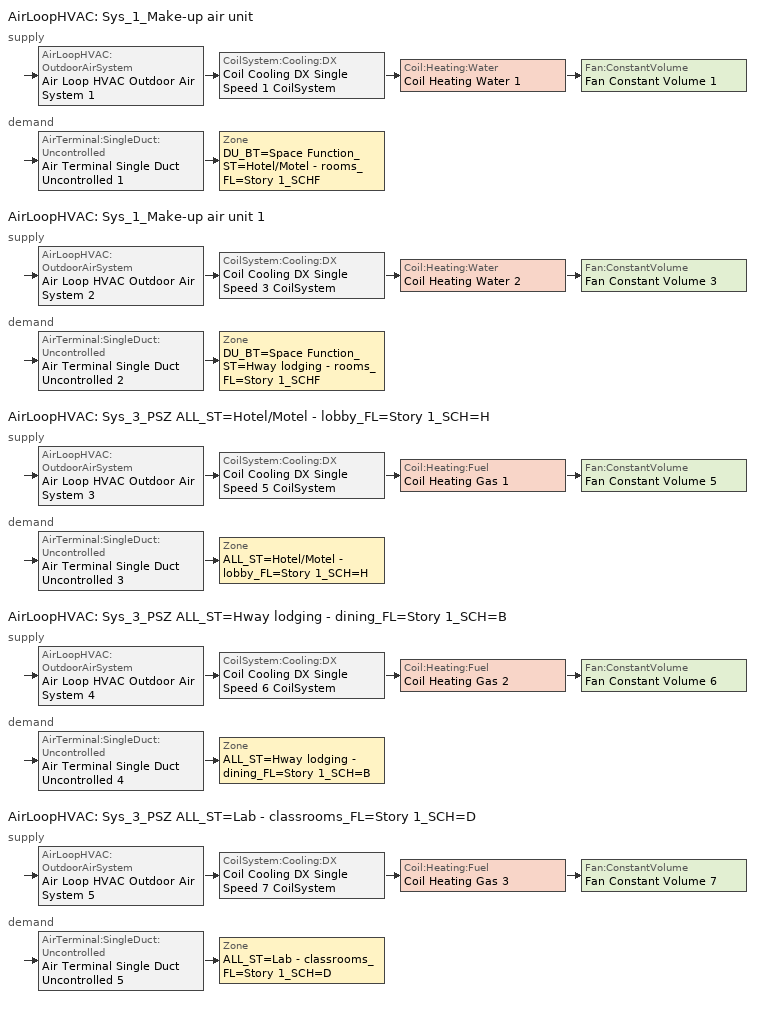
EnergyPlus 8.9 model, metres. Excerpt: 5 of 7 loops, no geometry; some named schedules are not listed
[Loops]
AirLoopHVAC 'Sys_1_Make-up air unit'
 supply: AirLoopHVAC:OutdoorAirSystem 'Air Loop HVAC Outdoor Air System 1' > CoilSystem:Cooling:DX 'Coil Cooling DX Single Speed 1 CoilSystem' > Coil:Heating:Water 'Coil Heating Water 1' > Fan:ConstantVolume 'Fan Constant Volume 1'
 demand: AirTerminal:SingleDuct:Uncontrolled 'Air Terminal Single Duct Uncontrolled 1' > Zone 'DU_BT=Space Function_ST=Hotel/Motel - rooms_FL=Story 1_SCHF'
AirLoopHVAC 'Sys_1_Make-up air unit 1'
 supply: AirLoopHVAC:OutdoorAirSystem 'Air Loop HVAC Outdoor Air System 2' > CoilSystem:Cooling:DX 'Coil Cooling DX Single Speed 3 CoilSystem' > Coil:Heating:Water 'Coil Heating Water 2' > Fan:ConstantVolume 'Fan Constant Volume 3'
 demand: AirTerminal:SingleDuct:Uncontrolled 'Air Terminal Single Duct Uncontrolled 2' > Zone 'DU_BT=Space Function_ST=Hway lodging - rooms_FL=Story 1_SCHF'
AirLoopHVAC 'Sys_3_PSZ ALL_ST=Hotel/Motel - lobby_FL=Story 1_SCH=H'
 supply: AirLoopHVAC:OutdoorAirSystem 'Air Loop HVAC Outdoor Air System 3' > CoilSystem:Cooling:DX 'Coil Cooling DX Single Speed 5 CoilSystem' > Coil:Heating:Fuel 'Coil Heating Gas 1' > Fan:ConstantVolume 'Fan Constant Volume 5'
 demand: AirTerminal:SingleDuct:Uncontrolled 'Air Terminal Single Duct Uncontrolled 3' > Zone 'ALL_ST=Hotel/Motel - lobby_FL=Story 1_SCH=H'
AirLoopHVAC 'Sys_3_PSZ ALL_ST=Hway lodging - dining_FL=Story 1_SCH=B'
 supply: AirLoopHVAC:OutdoorAirSystem 'Air Loop HVAC Outdoor Air System 4' > CoilSystem:Cooling:DX 'Coil Cooling DX Single Speed 6 CoilSystem' > Coil:Heating:Fuel 'Coil Heating Gas 2' > Fan:ConstantVolume 'Fan Constant Volume 6'
 demand: AirTerminal:SingleDuct:Uncontrolled 'Air Terminal Single Duct Uncontrolled 4' > Zone 'ALL_ST=Hway lodging - dining_FL=Story 1_SCH=B'
AirLoopHVAC 'Sys_3_PSZ ALL_ST=Lab - classrooms_FL=Story 1_SCH=D'
 supply: AirLoopHVAC:OutdoorAirSystem 'Air Loop HVAC Outdoor Air System 5' > CoilSystem:Cooling:DX 'Coil Cooling DX Single Speed 7 CoilSystem' > Coil:Heating:Fuel 'Coil Heating Gas 3' > Fan:ConstantVolume 'Fan Constant Volume 7'
 demand: AirTerminal:SingleDuct:Uncontrolled 'Air Terminal Single Duct Uncontrolled 5' > Zone 'ALL_ST=Lab - classrooms_FL=Story 1_SCH=D'
[ZoneControl:Thermostat] Control Object Type 1=ThermostatSetpoint:DualSetpoint
Name | Zone or ZoneList | Control Type Schedule | Control Name 1
ALL_ST=Hotel/Motel - lobby_FL=Story 1_SCH=H Thermostat | ALL_ST=Hotel/Motel - lobby_FL=Story 1_SCH=H | ALL_ST=Hotel/Motel - lobby_FL=Story 1_SCH=H Thermostat Schedule | Space Function Hotel/Motel - lobby Thermostat 3
ALL_ST=Hway lodging - dining_FL=Story 1_SCH=B Thermostat | ALL_ST=Hway lodging - dining_FL=Story 1_SCH=B | ALL_ST=Hway lodging - dining_FL=Story 1_SCH=B Thermostat Schedule | Space Function Hway lodging - dining Thermostat 3
ALL_ST=Lab - classrooms_FL=Story 1_SCH=D Thermostat | ALL_ST=Lab - classrooms_FL=Story 1_SCH=D | ALL_ST=Lab - classrooms_FL=Story 1_SCH=D Thermostat Schedule | Space Function Lab - classrooms Thermostat 3
DU_BT=Space Function_ST=Hotel/Motel - rooms_FL=Story 1_SCHF Thermostat | DU_BT=Space Function_ST=Hotel/Motel - rooms_FL=Story 1_SCHF | DU_BT=Space Function_ST=Hotel/Motel - rooms_FL=Story 1_SCHF Thermostat Schedule | Space Function Hotel/Motel - rooms Thermostat 3
DU_BT=Space Function_ST=Hway lodging - rooms_FL=Story 1_SCHF Thermostat | DU_BT=Space Function_ST=Hway lodging - rooms_FL=Story 1_SCHF | DU_BT=Space Function_ST=Hway lodging - rooms_FL=Story 1_SCHF Thermostat Schedule | Space Function Hway lodging - rooms Thermostat 3
[ThermostatSetpoint:DualSetpoint]
Name | Heating Setpoint Temperature Schedule | Cooling Setpoint Temperature Schedule
Space Function Hotel/Motel - lobby Thermostat 3 | NECB-H-Thermostat Setpoint-Heating | NECB-H-Thermostat Setpoint-Cooling
Space Function Hway lodging - dining Thermostat 3 | NECB-B-Thermostat Setpoint-Heating | NECB-B-Thermostat Setpoint-Cooling
Space Function Lab - classrooms Thermostat 3 | NECB-D-Thermostat Setpoint-Heating | NECB-D-Thermostat Setpoint-Cooling
Space Function Hotel/Motel - rooms Thermostat 3; Space Function Hway lodging - rooms Thermostat 3 | NECB-F-Thermostat Setpoint-Heating | NECB-F-Thermostat Setpoint-Cooling
[AirTerminal:SingleDuct:Uncontrolled] Availability Schedule=Always On Discrete; Maximum Air Flow Rate {m3/s}=AutoSize
Air Terminal Single Duct Uncontrolled 3; Air Terminal Single Duct Uncontrolled 4; Air Terminal Single Duct Uncontrolled 5; Air Terminal Single Duct Uncontrolled 1; Air Terminal Single Duct Uncontrolled 2
[Zone equipment]
ALL_ST=Hotel/Motel - lobby_FL=Story 1_SCH=H: Air Terminal Single Duct Uncontrolled 3, Zone HVAC Baseboard Convective Water 3
ALL_ST=Hway lodging - dining_FL=Story 1_SCH=B: Air Terminal Single Duct Uncontrolled 4, Zone HVAC Baseboard Convective Water 4
ALL_ST=Lab - classrooms_FL=Story 1_SCH=D: Air Terminal Single Duct Uncontrolled 5, Zone HVAC Baseboard Convective Water 5
DU_BT=Space Function_ST=Hotel/Motel - rooms_FL=Story 1_SCHF: DU_BT=Space Function_ST=Hotel/Motel - rooms_FL=Story 1_SCHF PTAC, Zone HVAC Baseboard Convective Water 1, Air Terminal Single Duct Uncontrolled 1
DU_BT=Space Function_ST=Hway lodging - rooms_FL=Story 1_SCHF: DU_BT=Space Function_ST=Hway lodging - rooms_FL=Story 1_SCHF PTAC, Zone HVAC Baseboard Convective Water 2, Air Terminal Single Duct Uncontrolled 2
[Sizing:Zone] Zone Cooling Design Supply Air Temperature Input Method=SupplyAirTemperature; Zone Cooling Design Supply Air Temperature {C}=13; Zone Cooling Design Supply Air Temperature Difference {deltaC}=11.11; Zone Heating Design Supply Air Temperature Input Method=SupplyAirTemperature; Zone Heating Design Supply Air Temperature {C}=43; Zone Heating Design Supply Air Temperature Difference {deltaC}=11.11; Zone Cooling Design Supply Air Humidity Ratio {kgWater/kgDryAir}=0.0085; Zone Heating Design Supply Air Humidity Ratio {kgWater/kgDryAir}=0.008; Zone Heating Sizing Factor=1.3; Zone Cooling Sizing Factor=1.1; Cooling Design Air Flow Method=DesignDay; Cooling Design Air Flow Rate {m3/s}=0; Cooling Minimum Air Flow per Zone Floor Area {m3/s-m2}=0.000762; Cooling Minimum Air Flow {m3/s}=0; Cooling Minimum Air Flow Fraction=0; Heating Design Air Flow Method=DesignDay; Heating Design Air Flow Rate {m3/s}=0; Heating Maximum Air Flow per Zone Floor Area {m3/s-m2}=0.002032; Heating Maximum Air Flow {m3/s}=0.141576; Heating Maximum Air Flow Fraction=0.3; Account for Dedicated Outdoor Air System=No
Name | Design Specification Outdoor Air Object | Design Specification Zone Air Distribution Object
ALL_ST=Hotel/Motel - lobby_FL=Story 1_SCH=H | Space Function Hotel/Motel - lobby Ventilation | ALL_ST=Hotel/Motel - lobby_FL=Story 1_SCH=H Design Spec Zone Air Dist
ALL_ST=Hway lodging - dining_FL=Story 1_SCH=B | Space Function Hway lodging - dining Ventilation | ALL_ST=Hway lodging - dining_FL=Story 1_SCH=B Design Spec Zone Air Dist
ALL_ST=Lab - classrooms_FL=Story 1_SCH=D | Space Function Lab - classrooms Ventilation | ALL_ST=Lab - classrooms_FL=Story 1_SCH=D Design Spec Zone Air Dist
DU_BT=Space Function_ST=Hotel/Motel - rooms_FL=Story 1_SCHF | Space Function Hotel/Motel - rooms Ventilation | DU_BT=Space Function_ST=Hotel/Motel - rooms_FL=Story 1_SCHF Design Spec Zone Air Dist
DU_BT=Space Function_ST=Hway lodging - rooms_FL=Story 1_SCHF | Space Function Hway lodging - rooms Ventilation | DU_BT=Space Function_ST=Hway lodging - rooms_FL=Story 1_SCHF Design Spec Zone Air Dist
[DesignSpecification:ZoneAirDistribution] Zone Air Distribution Effectiveness in Cooling Mode=1; Zone Air Distribution Effectiveness in Heating Mode=1
ALL_ST=Hotel/Motel - lobby_FL=Story 1_SCH=H Design Spec Zone Air Dist; ALL_ST=Hway lodging - dining_FL=Story 1_SCH=B Design Spec Zone Air Dist; ALL_ST=Lab - classrooms_FL=Story 1_SCH=D Design Spec Zone Air Dist; DU_BT=Space Function_ST=Hotel/Motel - rooms_FL=Story 1_SCHF Design Spec Zone Air Dist; DU_BT=Space Function_ST=Hway lodging - rooms_FL=Story 1_SCHF Design Spec Zone Air Dist
[Controller:MechanicalVentilation] Availability Schedule=Always On Discrete; Demand Controlled Ventilation=No; System Outdoor Air Method=ZoneSum
Name | Zone Name 1 | Design Specification Outdoor Air Object Name 1 | Design Specification Zone Air Distribution Object Name 1
Controller Mechanical Ventilation 3 | ALL_ST=Hotel/Motel - lobby_FL=Story 1_SCH=H | Space Function Hotel/Motel - lobby Ventilation | ALL_ST=Hotel/Motel - lobby_FL=Story 1_SCH=H Design Spec Zone Air Dist
Controller Mechanical Ventilation 4 | ALL_ST=Hway lodging - dining_FL=Story 1_SCH=B | Space Function Hway lodging - dining Ventilation | ALL_ST=Hway lodging - dining_FL=Story 1_SCH=B Design Spec Zone Air Dist
Controller Mechanical Ventilation 5 | ALL_ST=Lab - classrooms_FL=Story 1_SCH=D | Space Function Lab - classrooms Ventilation | ALL_ST=Lab - classrooms_FL=Story 1_SCH=D Design Spec Zone Air Dist
Controller Mechanical Ventilation 1 | DU_BT=Space Function_ST=Hotel/Motel - rooms_FL=Story 1_SCHF | Space Function Hotel/Motel - rooms Ventilation | DU_BT=Space Function_ST=Hotel/Motel - rooms_FL=Story 1_SCHF Design Spec Zone Air Dist
Controller Mechanical Ventilation 2 | DU_BT=Space Function_ST=Hway lodging - rooms_FL=Story 1_SCHF | Space Function Hway lodging - rooms Ventilation | DU_BT=Space Function_ST=Hway lodging - rooms_FL=Story 1_SCHF Design Spec Zone Air Dist
[DesignSpecification:OutdoorAir] Outdoor Air Method=Sum; Outdoor Air Flow per Person {m3/s-person}=0; Outdoor Air Flow per Zone {m3/s}=0; Outdoor Air Flow Air Changes per Hour {1/hr}=0
Name | Outdoor Air Flow per Zone Floor Area {m3/s-m2}
Space Function Hotel/Motel - lobby Ventilation | 0.0014478
Space Function Hway lodging - dining Ventilation | 0.0035814
Space Function Lab - classrooms Ventilation | 0.0021844
Space Function Hotel/Motel - rooms Ventilation; Space Function Hway lodging - rooms Ventilation | 0.0005588
[ZoneHVAC:PackagedTerminalAirConditioner] Availability Schedule=Always On Discrete; Cooling Supply Air Flow Rate {m3/s}=Autosize; Heating Supply Air Flow Rate {m3/s}=Autosize; No Load Supply Air Flow Rate {m3/s}=Autosize; Cooling Outdoor Air Flow Rate {m3/s}=Autosize; Heating Outdoor Air Flow Rate {m3/s}=Autosize; No Load Outdoor Air Flow Rate {m3/s}=Autosize; Fan Placement=DrawThrough
Name | Supply Air Fan | Heating Coil | Cooling Coil
DU_BT=Space Function_ST=Hotel/Motel - rooms_FL=Story 1_SCHF PTAC | Fan Constant Volume 2 | Coil Heating Electric 1 | Coil Cooling DX Single Speed 2
DU_BT=Space Function_ST=Hway lodging - rooms_FL=Story 1_SCHF PTAC | Fan Constant Volume 4 | Coil Heating Electric 2 | Coil Cooling DX Single Speed 4
[Fan:ConstantVolume] Availability Schedule=Always On Discrete; Fan Total Efficiency=0.7; Maximum Flow Rate {m3/s}=AutoSize; Motor Efficiency=0.9; Motor In Airstream Fraction=1
Name | Pressure Rise {Pa}
Fan Constant Volume 2; Fan Constant Volume 4 | 640
Fan Constant Volume 1; Fan Constant Volume 3; Fan Constant Volume 5; Fan Constant Volume 6; Fan Constant Volume 7 | 250
[Coil:Heating:Electric] Availability Schedule=ON_OFF_ALWAYS_OFF; Efficiency=1; Nominal Capacity {W}=Autosize
Coil Heating Electric 1; Coil Heating Electric 2
[Coil:Cooling:DX:SingleSpeed] Availability Schedule=Always On Discrete; Gross Rated Total Cooling Capacity {W}=Autosize; Gross Rated Sensible Heat Ratio=Autosize; Gross Rated Cooling COP {W/W}=3; Rated Air Flow Rate {m3/s}=Autosize; Rated Evaporator Fan Power Per Volume Flow Rate {W/(m3/s)}=773.3; Condenser Type=AirCooled; Evaporative Condenser Effectiveness=0; Evaporative Condenser Air Flow Rate {m3/s}=Autosize; Evaporative Condenser Pump Rated Power Consumption {W}=Autosize; Crankcase Heater Capacity {W}=0; Maximum Outdoor Dry-Bulb Temperature for Crankcase Heater Operation {C}=0; Basin Heater Capacity {W/K}=0; Basin Heater Setpoint Temperature {C}=10
Name | Total Cooling Capacity Function of Temperature Curve | Total Cooling Capacity Function of Flow Fraction Curve | Energy Input Ratio Function of Temperature Curve | Energy Input Ratio Function of Flow Fraction Curve | Part Load Fraction Correlation Curve
Coil Cooling DX Single Speed 2 | Curve Biquadratic 3 | Curve Quadratic 3 | Curve Biquadratic 4 | Curve Quadratic 4 | Curve Cubic 2
Coil Cooling DX Single Speed 4 | Curve Biquadratic 7 | Curve Quadratic 7 | Curve Biquadratic 8 | Curve Quadratic 8 | Curve Cubic 4
Coil Cooling DX Single Speed 1 | Curve Biquadratic 1 | Curve Quadratic 1 | Curve Biquadratic 2 | Curve Quadratic 2 | Curve Cubic 1
Coil Cooling DX Single Speed 3 | Curve Biquadratic 5 | Curve Quadratic 5 | Curve Biquadratic 6 | Curve Quadratic 6 | Curve Cubic 3
Coil Cooling DX Single Speed 5 | Curve Biquadratic 9 | Curve Quadratic 9 | Curve Biquadratic 10 | Curve Quadratic 10 | Curve Quadratic 11
Coil Cooling DX Single Speed 6 | Curve Biquadratic 11 | Curve Quadratic 12 | Curve Biquadratic 12 | Curve Quadratic 13 | Curve Quadratic 14
Coil Cooling DX Single Speed 7 | Curve Biquadratic 13 | Curve Quadratic 15 | Curve Biquadratic 14 | Curve Quadratic 16 | Curve Quadratic 17
[AirLoopHVAC] Design Supply Air Flow Rate {m3/s}=AutoSize
Sys_1_Make-up air unit; Sys_1_Make-up air unit 1; Sys_3_PSZ ALL_ST=Hotel/Motel - lobby_FL=Story 1_SCH=H; Sys_3_PSZ ALL_ST=Hway lodging - dining_FL=Story 1_SCH=B; Sys_3_PSZ ALL_ST=Lab - classrooms_FL=Story 1_SCH=D
[Sizing:System] Design Outdoor Air Flow Rate {m3/s}=Autosize; Central Heating Maximum System Air Flow Ratio=1; Preheat Design Temperature {C}=7; Preheat Design Humidity Ratio {kgWater/kgDryAir}=0.008; Precool Design Temperature {C}=13; Precool Design Humidity Ratio {kgWater/kgDryAir}=0.008; Central Cooling Design Supply Air Temperature {C}=13; Central Heating Design Supply Air Temperature {C}=43; Type of Zone Sum to Use=NonCoincident; Central Cooling Design Supply Air Humidity Ratio {kgWater/kgDryAir}=0.0085; Central Heating Design Supply Air Humidity Ratio {kgWater/kgDryAir}=0.008; Cooling Supply Air Flow Rate Method=DesignDay; Cooling Supply Air Flow Rate {m3/s}=0; Cooling Supply Air Flow Rate Per Floor Area {m3/s-m2}=0.00996765; Cooling Fraction of Autosized Cooling Supply Air Flow Rate=1; Cooling Supply Air Flow Rate Per Unit Cooling Capacity {m3/s-W}=3.94755e-05; Heating Supply Air Flow Rate Method=DesignDay; Heating Supply Air Flow Rate {m3/s}=0; Heating Supply Air Flow Rate Per Floor Area {m3/s-m2}=0.00996765; Heating Fraction of Autosized Heating Supply Air Flow Rate=1; Heating Fraction of Autosized Cooling Supply Air Flow Rate=1; Heating Supply Air Flow Rate Per Unit Heating Capacity {m3/s-W}=3.15882e-05; System Outdoor Air Method=ZoneSum; Zone Maximum Outdoor Air Fraction=1; Cooling Design Capacity Method=CoolingDesignCapacity; Cooling Design Capacity {W}=Autosize; Cooling Design Capacity Per Floor Area {W/m2}=234.7; Fraction of Autosized Cooling Design Capacity=1; Heating Design Capacity Method=HeatingDesignCapacity; Heating Design Capacity {W}=Autosize; Heating Design Capacity Per Floor Area {W/m2}=157; Fraction of Autosized Heating Design Capacity=1; Central Cooling Capacity Control Method=OnOff
Name | Type of Load to Size On | 100% Outdoor Air in Cooling | 100% Outdoor Air in Heating
Sys_1_Make-up air unit; Sys_1_Make-up air unit 1 | VentilationRequirement | Yes | Yes
Sys_3_PSZ ALL_ST=Hotel/Motel - lobby_FL=Story 1_SCH=H; Sys_3_PSZ ALL_ST=Hway lodging - dining_FL=Story 1_SCH=B; Sys_3_PSZ ALL_ST=Lab - classrooms_FL=Story 1_SCH=D | Sensible | No | No
[Controller:WaterCoil] Control Variable=Temperature; Action=Normal; Actuator Variable=Flow; Controller Convergence Tolerance {deltaC}=Autosize; Maximum Actuated Flow {m3/s}=Autosize; Minimum Actuated Flow {m3/s}=0
Controller Water Coil 1; Controller Water Coil 2
[Controller:OutdoorAir] Minimum Outdoor Air Flow Rate {m3/s}=Autosize; Maximum Outdoor Air Flow Rate {m3/s}=Autosize; Economizer Control Type=NoEconomizer; Economizer Control Action Type=ModulateFlow; Economizer Maximum Limit Dry-Bulb Temperature {C}=28; Economizer Maximum Limit Enthalpy {J/kg}=64000; Economizer Minimum Limit Dry-Bulb Temperature {C}=-100; Lockout Type=NoLockout; Minimum Limit Type=FixedMinimum; High Humidity Control=No; Control High Indoor Humidity Based on Outdoor Humidity Ratio=Yes; Heat Recovery Bypass Control Type=BypassWhenWithinEconomizerLimits
Name | Mechanical Ventilation Controller
Controller Outdoor Air 1 | Controller Mechanical Ventilation 1
Controller Outdoor Air 2 | Controller Mechanical Ventilation 2
Controller Outdoor Air 3 | Controller Mechanical Ventilation 3
Controller Outdoor Air 4 | Controller Mechanical Ventilation 4
Controller Outdoor Air 5 | Controller Mechanical Ventilation 5
[SetpointManager:MixedAir] Control Variable=Temperature
Node 29 OS Default SPM; Node 28 OS Default SPM; Node 27 OS Default SPM; Node 46 OS Default SPM; Node 45 OS Default SPM; Node 44 OS Default SPM; Node 61 OS Default SPM; Node 60 OS Default SPM; Node 59 OS Default SPM; Node 74 OS Default SPM; Node 73 OS Default SPM; Node 72 OS Default SPM; Node 87 OS Default SPM; Node 86 OS Default SPM; Node 85 OS Default SPM
[CoilSystem:Cooling:DX] Availability Schedule=Always On Discrete
Name | Cooling Coil
Coil Cooling DX Single Speed 1 CoilSystem | Coil Cooling DX Single Speed 1
Coil Cooling DX Single Speed 3 CoilSystem | Coil Cooling DX Single Speed 3
Coil Cooling DX Single Speed 5 CoilSystem | Coil Cooling DX Single Speed 5
Coil Cooling DX Single Speed 6 CoilSystem | Coil Cooling DX Single Speed 6
Coil Cooling DX Single Speed 7 CoilSystem | Coil Cooling DX Single Speed 7
[Coil:Heating:Water] Availability Schedule=Always On Discrete; U-Factor Times Area Value {W/K}=Autosize; Maximum Water Flow Rate {m3/s}=Autosize; Performance Input Method=UFactorTimesAreaAndDesignWaterFlowRate; Rated Capacity {W}=Autosize; Rated Inlet Water Temperature {C}=82.2; Rated Inlet Air Temperature {C}=16.6; Rated Outlet Water Temperature {C}=71.1; Rated Outlet Air Temperature {C}=32.2; Rated Ratio for Air and Water Convection=0.5
Coil Heating Water 1; Coil Heating Water 2
[SetpointManager:Scheduled] Control Variable=Temperature
Name | Schedule
Setpoint Manager Scheduled 1 | Makeup-Air Unit Supply Air Temp
Setpoint Manager Scheduled 2 | Makeup-Air Unit Supply Air Temp 1
[Coil:Heating:Fuel] Availability Schedule=Always On Discrete; Fuel Type=NaturalGas; Burner Efficiency=0.8; Nominal Capacity {W}=AutoSize; Parasitic Electric Load {W}=0; Parasitic Fuel Load {W}=0
Coil Heating Gas 1; Coil Heating Gas 2; Coil Heating Gas 3
[SetpointManager:SingleZone:Reheat] Control Variable=Temperature; Minimum Supply Air Temperature {C}=13; Maximum Supply Air Temperature {C}=43
Name | Control Zone
Setpoint Manager Single Zone Reheat 1 | ALL_ST=Hotel/Motel - lobby_FL=Story 1_SCH=H
Setpoint Manager Single Zone Reheat 2 | ALL_ST=Hway lodging - dining_FL=Story 1_SCH=B
Setpoint Manager Single Zone Reheat 3 | ALL_ST=Lab - classrooms_FL=Story 1_SCH=D
[Schedule:Compact]
ALL_ST=Hotel/Motel - lobby_FL=Story 1_SCH=H Thermostat Schedule; ALL_ST=Hway lodging - dining_FL=Story 1_SCH=B Thermostat Schedule; ALL_ST=Lab - classrooms_FL=Story 1_SCH=D Thermostat Schedule; DU_BT=Space Function_ST=Hotel/Motel - rooms_FL=Story 1_SCHF Thermostat Schedule; DU_BT=Space Function_ST=Hway lodging - rooms_FL=Story 1_SCHF Thermostat Schedule: Through: 12/31, For: AllDays, Until: 24:00, 4
[Schedule:Week:Daily]
ON_OFF_ALWAYS_OFF Week Rule - Jan1-Dec31: sunON_OFF_ALWAYS_OFF 1, wkdON_OFF_ALWAYS_OFF 1, wkdON_OFF_ALWAYS_OFF 1, wkdON_OFF_ALWAYS_OFF 1, wkdON_OFF_ALWAYS_OFF 1, wkdON_OFF_ALWAYS_OFF 1, satON_OFF_ALWAYS_OFF 1, Schedule Day 3, Schedule Day 3, Schedule Day 3, Schedule Day 3, Schedule Day 3
Makeup-Air Unit Supply Air Temp Week Rule - Jan1-Dec31: Makeup Air Unit Supply Air Temp Default, Makeup Air Unit Supply Air Temp Default, Makeup Air Unit Supply Air Temp Default, Makeup Air Unit Supply Air Temp Default, Makeup Air Unit Supply Air Temp Default, Makeup Air Unit Supply Air Temp Default, Makeup Air Unit Supply Air Temp Default, Makeup Air Unit Supply Air Temp Default, Makeup Air Unit Supply Air Temp Default, Makeup Air Unit Supply Air Temp Default, Makeup Air Unit Supply Air Temp Default, Makeup Air Unit Supply Air Temp Default
Makeup-Air Unit Supply Air Temp 1 Week Rule - Jan1-Dec31: Makeup Air Unit Supply Air Temp Default 1, Makeup Air Unit Supply Air Temp Default 1, Makeup Air Unit Supply Air Temp Default 1, Makeup Air Unit Supply Air Temp Default 1, Makeup Air Unit Supply Air Temp Default 1, Makeup Air Unit Supply Air Temp Default 1, Makeup Air Unit Supply Air Temp Default 1, Makeup Air Unit Supply Air Temp Default 1, Makeup Air Unit Supply Air Temp Default 1, Makeup Air Unit Supply Air Temp Default 1, Makeup Air Unit Supply Air Temp Default 1, Makeup Air Unit Supply Air Temp Default 1
[Schedule:Year]
NECB-H-Thermostat Setpoint-Heating: NECB-H-Thermostat Setpoint-Heating Week Rule - Jan1-Dec31, 1, 1, 12, 31
NECB-H-Thermostat Setpoint-Cooling: NECB-H-Thermostat Setpoint-Cooling Week Rule - Jan1-Dec31, 1, 1, 12, 31
NECB-B-Thermostat Setpoint-Heating: NECB-B-Thermostat Setpoint-Heating Week Rule - Jan1-Dec31, 1, 1, 12, 31
NECB-B-Thermostat Setpoint-Cooling: NECB-B-Thermostat Setpoint-Cooling Week Rule - Jan1-Dec31, 1, 1, 12, 31
NECB-D-Thermostat Setpoint-Heating: NECB-D-Thermostat Setpoint-Heating Week Rule - Jan1-Dec31, 1, 1, 12, 31
NECB-D-Thermostat Setpoint-Cooling: NECB-D-Thermostat Setpoint-Cooling Week Rule - Jan1-Dec31, 1, 1, 12, 31
NECB-F-Thermostat Setpoint-Heating: NECB-F-Thermostat Setpoint-Heating Week Rule - Jan1-Dec31, 1, 1, 12, 31
NECB-F-Thermostat Setpoint-Cooling: NECB-F-Thermostat Setpoint-Cooling Week Rule - Jan1-Dec31, 1, 1, 12, 31
ON_OFF_ALWAYS_OFF: ON_OFF_ALWAYS_OFF Week Rule - Jan1-Dec31, 1, 1, 12, 31
Makeup-Air Unit Supply Air Temp: Makeup-Air Unit Supply Air Temp Week Rule - Jan1-Dec31, 1, 1, 12, 31
Makeup-Air Unit Supply Air Temp 1: Makeup-Air Unit Supply Air Temp 1 Week Rule - Jan1-Dec31, 1, 1, 12, 31
[Schedule:Constant]
Always On Discrete: Hourly Value=1
[Curve:Biquadratic] Maximum Value of y {BasedOnField A3}=46
Name | Coefficient1 Constant | Coefficient2 x | Coefficient3 x**2 | Coefficient4 y | Coefficient5 y**2 | Coefficient6 x*y | Minimum Value of x {BasedOnField A2} | Maximum Value of x {BasedOnField A2} | Minimum Value of y {BasedOnField A3}
Curve Biquadratic 3; Curve Biquadratic 7; Curve Biquadratic 1; Curve Biquadratic 5 | 0.867905 | 0.0142459 | 0.000554364 | -0.00755748 | 3.3048e-05 | -0.000191808 | 13 | 24 | 24
Curve Biquadratic 4; Curve Biquadratic 8; Curve Biquadratic 2; Curve Biquadratic 6 | 0.116936 | 0.0284933 | -0.000411156 | 0.0214108 | 0.000161028 | -0.000679104 | 13 | 24 | 24
Curve Biquadratic 9; Curve Biquadratic 11; Curve Biquadratic 13 | 0.942588 | 0.00954335 | 0.00068377 | -0.0110427 | 5.249e-06 | -9.72e-06 | 17 | 22 | 13
Curve Biquadratic 10; Curve Biquadratic 12; Curve Biquadratic 14 | 0.342414 | 0.034885 | -0.0006237 | 0.00497722 | 0.000437951 | -0.000728028 | 17 | 22 | 13
[Curve:Quadratic]
Name | Coefficient1 Constant | Coefficient2 x | Coefficient3 x**2 | Minimum Value of x {BasedOnField A2} | Maximum Value of x {BasedOnField A2}
Curve Quadratic 3; Curve Quadratic 4; Curve Quadratic 7; Curve Quadratic 8; Curve Quadratic 1; Curve Quadratic 2; Curve Quadratic 5; Curve Quadratic 6 | 1 | 0 | 0 | 0 | 1
Curve Quadratic 9; Curve Quadratic 12; Curve Quadratic 15 | 0.8 | 0.2 | 0 | 0.5 | 1.5
Curve Quadratic 10; Curve Quadratic 13; Curve Quadratic 16 | 1.1552 | -0.1808 | 0.0256 | 0.5 | 1.5
Curve Quadratic 11; Curve Quadratic 14; Curve Quadratic 17 | 0.85 | 0.15 | 0 | 0 | 1
[Curve:Cubic] Coefficient1 Constant=0.0277; Coefficient2 x=4.9151; Coefficient3 x**2=-8.184; Coefficient4 x**3=4.2702; Minimum Value of x {BasedOnField A2}=0.7; Maximum Value of x {BasedOnField A2}=1
Curve Cubic 2; Curve Cubic 4; Curve Cubic 1; Curve Cubic 3
